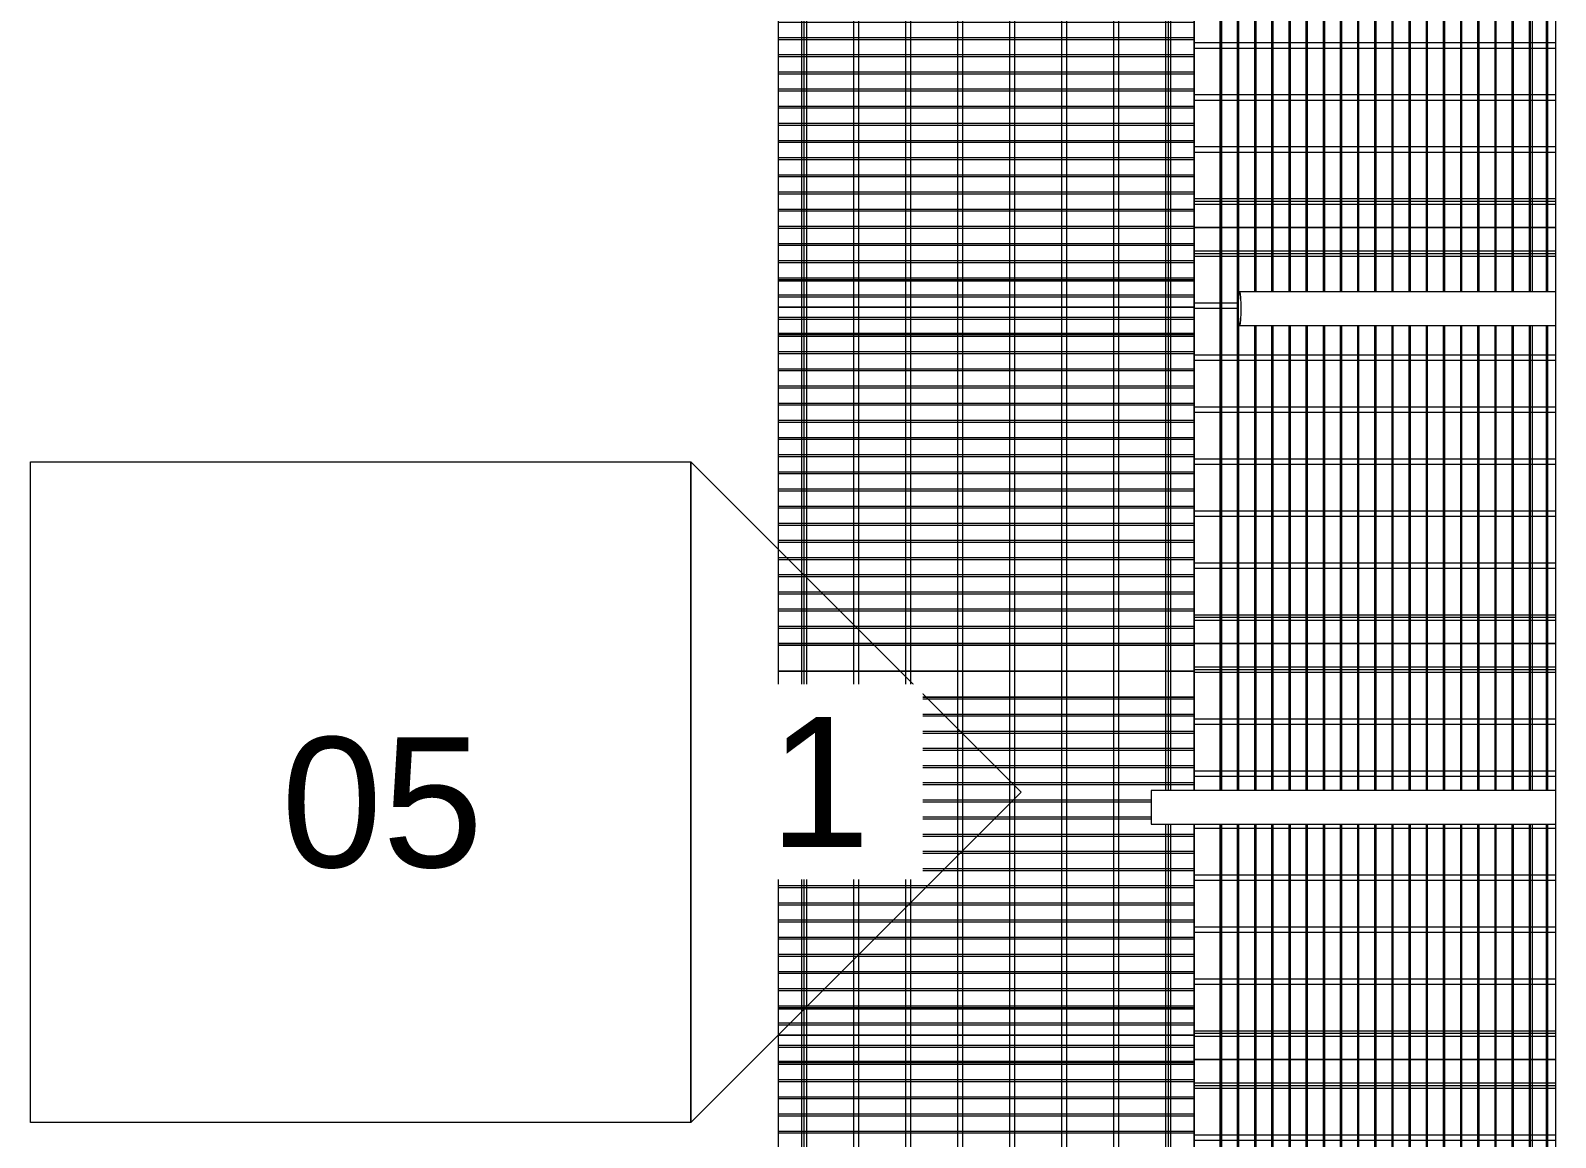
# Model space of a CAD drawing. Header units: metres. Extents: x -3 to 175, y -5 to 18.
# Drawn here: x 61.369 to 64.302, y 7.813 to 9.942 of the extents above; entities that cross this region are included whole.
import ezdxf

# ---------------------------------------------------------------- set-up
doc = ezdxf.new("R2010")
doc.units = ezdxf.units.M
for name, color, linetype, lineweight in [('A-GENM', 7, 'Continuous', 9), ('A-WALL', 7, 'Continuous', 9), ('G-ANNO-SYMB', 7, 'Continuous', 9), ('P-PIPE', 7, 'Continuous', 9)]:
    doc.layers.add(name, color=color, linetype=linetype, lineweight=lineweight)
doc.styles.add('Arial', font='arial.ttf', dxfattribs={"height": 0.25})

# ---------------------------------------------------------------- blocks, each defined once
blk = doc.blocks.new('M_RVR_Grating - 0_80 x 0_70-V159-N-Cubierta 01')
at = {"layer": 'A-GENM'}
for p, q in [((-0.3, 0.4), (-0.35, 0.4)), ((-0.35, 0.4), (-0.35, -0.4)), ((0.3449, 0.4), (-0.35, 0.4)), ((-0.35, 0.4), (-0.35, 0.35)), ((-0.297, 0.4), (-0.3, 0.4)), ((-0.3, 0.4), (-0.3, -0.4)), ((-0.3, -0.4), (-0.3, 0.4)), ((-0.297, -0.4), (-0.297, 0.4)), ((-0.264, 0.4), (-0.267, 0.4)), ((-0.267, 0.4), (-0.267, -0.4)), ((-0.264, -0.4), (-0.264, 0.4)), ((-0.231, 0.4), (-0.234, 0.4)), ((-0.234, 0.4), (-0.234, -0.4)), ((-0.231, -0.4), (-0.231, 0.4)), ((-0.198, 0.4), (-0.201, 0.4)), ((-0.201, 0.4), (-0.201, -0.4)), ((-0.198, -0.4), (-0.198, 0.4)), ((-0.165, 0.4), (-0.168, 0.4)), ((-0.168, 0.4), (-0.168, -0.4)), ((-0.165, -0.4), (-0.165, 0.4)), ((-0.132, 0.4), (-0.135, 0.4)), ((-0.135, 0.4), (-0.135, -0.4)), ((-0.132, -0.4), (-0.132, 0.4)), ((-0.099, 0.4), (-0.102, 0.4)), ((-0.102, 0.4), (-0.102, -0.4)), ((-0.099, -0.4), (-0.099, 0.4)), ((-0.066, 0.4), (-0.069, 0.4)), ((-0.069, 0.4), (-0.069, -0.4)), ((-0.066, -0.4), (-0.066, 0.4)), ((-0.033, 0.4), (-0.036, 0.4)), ((-0.036, 0.4), (-0.036, -0.4)), ((-0.033, -0.4), (-0.033, 0.4)), ((0, 0.4), (-0.003, 0.4)), ((-0.003, 0.4), (-0.003, -0.4)), ((0, -0.4), (0, 0.4)), ((0.033, 0.4), (0.03, 0.4)), ((0.03, 0.4), (0.03, -0.4)), ((0.033, -0.4), (0.033, 0.4)), ((0.066, 0.4), (0.063, 0.4)), ((0.063, 0.4), (0.063, -0.4)), ((0.066, -0.4), (0.066, 0.4)), ((0.099, 0.4), (0.096, 0.4)), ((0.096, 0.4), (0.096, -0.4)), ((0.099, -0.4), (0.099, 0.4)), ((0.132, 0.4), (0.129, 0.4)), ((0.129, 0.4), (0.129, -0.4)), ((0.132, -0.4), (0.132, 0.4)), ((0.165, 0.4), (0.162, 0.4)), ((0.162, 0.4), (0.162, -0.4)), ((0.165, -0.4), (0.165, 0.4)), ((0.198, 0.4), (0.195, 0.4)), ((0.195, 0.4), (0.195, -0.4)), ((0.198, -0.4), (0.198, 0.4)), ((0.231, 0.4), (0.228, 0.4)), ((0.228, 0.4), (0.228, -0.4)), ((0.231, -0.4), (0.231, 0.4)), ((0.264, 0.4), (0.261, 0.4)), ((0.261, 0.4), (0.261, -0.4)), ((0.264, -0.4), (0.264, 0.4)), ((0.297, 0.4), (0.294, 0.4)), ((0.294, 0.4), (0.294, -0.4)), ((0.297, -0.4), (0.297, 0.4)), ((0.3449, 0.4), (0.3, 0.4)), ((0.3, 0.4), (0.3, -0.4)), ((0.33, 0.4), (0.327, 0.4)), ((0.327, 0.4), (0.327, -0.4)), ((0.33, -0.4), (0.33, 0.4)), ((0.3449, 0.355), (-0.35, 0.355)), ((-0.35, 0.35), (0.3449, 0.35)), ((-0.35, 0.345), (0.3449, 0.345)), ((0.3449, 0.255), (-0.35, 0.255)), ((-0.35, 0.245), (0.3449, 0.245)), ((0.3449, 0.155), (-0.35, 0.155)), ((-0.35, 0.145), (0.3449, 0.145)), ((0.3449, 0.055), (-0.35, 0.055)), ((-0.35, 0.045), (0.3449, 0.045)), ((0.3449, -0.045), (-0.35, -0.045)), ((-0.35, -0.055), (0.3449, -0.055)), ((0.3449, -0.145), (-0.35, -0.145)), ((-0.35, -0.155), (0.3449, -0.155)), ((0.3449, -0.245), (-0.35, -0.245)), ((-0.35, -0.255), (0.3449, -0.255)), ((0.3449, -0.345), (-0.35, -0.345)), ((0.3449, -0.35), (-0.35, -0.35)), ((-0.35, -0.35), (-0.35, -0.4)), ((-0.35, -0.355), (0.3449, -0.355)), ((-0.35, -0.4), (-0.3, -0.4)), ((-0.35, -0.4), (0.3449, -0.4)), ((-0.3, -0.4), (-0.297, -0.4)), ((-0.267, -0.4), (-0.264, -0.4)), ((-0.234, -0.4), (-0.231, -0.4)), ((-0.201, -0.4), (-0.198, -0.4)), ((-0.168, -0.4), (-0.165, -0.4)), ((-0.135, -0.4), (-0.132, -0.4)), ((-0.102, -0.4), (-0.099, -0.4)), ((-0.069, -0.4), (-0.066, -0.4)), ((-0.036, -0.4), (-0.033, -0.4)), ((-0.003, -0.4), (0, -0.4)), ((0.03, -0.4), (0.033, -0.4)), ((0.063, -0.4), (0.066, -0.4)), ((0.096, -0.4), (0.099, -0.4)), ((0.129, -0.4), (0.132, -0.4)), ((0.162, -0.4), (0.165, -0.4)), ((0.195, -0.4), (0.198, -0.4)), ((0.228, -0.4), (0.231, -0.4)), ((0.261, -0.4), (0.264, -0.4)), ((0.294, -0.4), (0.297, -0.4)), ((0.3, -0.4), (0.3449, -0.4)), ((0.327, -0.4), (0.33, -0.4))]:
    blk.add_line(p, q, dxfattribs=at)
blk = doc.blocks.new('M_RVR_Grating - 0_80 x 0_70-V162-N-Cubierta 01')
at = {"layer": 'A-GENM'}
for p, q in [((-0.3, 0.4), (-0.35, 0.4)), ((-0.35, 0.4), (-0.35, -0.4)), ((0.3449, 0.4), (-0.35, 0.4)), ((-0.35, 0.4), (-0.35, 0.35)), ((-0.297, 0.4), (-0.3, 0.4)), ((-0.3, 0.4), (-0.3, -0.4)), ((-0.3, -0.4), (-0.3, 0.4)), ((-0.297, -0.4), (-0.297, 0.4)), ((-0.264, 0.4), (-0.267, 0.4)), ((-0.267, 0.4), (-0.267, -0.4)), ((-0.264, 0.2704), (-0.264, 0.4)), ((-0.231, 0.4), (-0.234, 0.4)), ((-0.234, 0.4), (-0.234, 0.2765)), ((-0.231, 0.2765), (-0.231, 0.4)), ((-0.198, 0.4), (-0.201, 0.4)), ((-0.201, 0.4), (-0.201, 0.2764)), ((-0.198, 0.2764), (-0.198, 0.4)), ((-0.165, 0.4), (-0.168, 0.4)), ((-0.168, 0.4), (-0.168, 0.2763)), ((-0.165, 0.2761), (-0.165, 0.4)), ((-0.132, 0.4), (-0.135, 0.4)), ((-0.135, 0.4), (-0.135, 0.2762)), ((-0.132, 0.2762), (-0.132, 0.4)), ((-0.099, 0.4), (-0.102, 0.4)), ((-0.102, 0.4), (-0.102, 0.2764)), ((-0.099, 0.2764), (-0.099, 0.4)), ((-0.066, 0.4), (-0.069, 0.4)), ((-0.069, 0.4), (-0.069, 0.2765)), ((-0.066, 0.2765), (-0.066, 0.4)), ((-0.033, 0.4), (-0.036, 0.4)), ((-0.036, 0.4), (-0.036, 0.2765)), ((-0.033, 0.2765), (-0.033, 0.4)), ((0, 0.4), (-0.003, 0.4)), ((-0.003, 0.4), (-0.003, 0.2763)), ((0, 0.2763), (0, 0.4)), ((0.033, 0.4), (0.03, 0.4)), ((0.03, 0.4), (0.03, 0.2761)), ((0.033, 0.2761), (0.033, 0.4)), ((0.066, 0.4), (0.063, 0.4)), ((0.063, 0.4), (0.063, 0.2762)), ((0.066, 0.2762), (0.066, 0.4)), ((0.099, 0.4), (0.096, 0.4)), ((0.096, 0.4), (0.096, 0.2763)), ((0.099, 0.2763), (0.099, 0.4)), ((0.132, 0.4), (0.129, 0.4)), ((0.129, 0.4), (0.129, 0.2764)), ((0.132, 0.2764), (0.132, 0.4)), ((0.165, 0.4), (0.162, 0.4)), ((0.162, 0.4), (0.162, 0.2765)), ((0.165, 0.2765), (0.165, 0.4)), ((0.198, 0.4), (0.195, 0.4)), ((0.195, 0.4), (0.195, 0.2764)), ((0.198, 0.2763), (0.198, 0.4)), ((0.231, 0.4), (0.228, 0.4)), ((0.228, 0.4), (0.228, 0.2765)), ((0.231, 0.2765), (0.231, 0.4)), ((0.264, 0.4), (0.261, 0.4)), ((0.261, 0.4), (0.261, 0.2763)), ((0.264, 0.2765), (0.264, 0.4)), ((0.297, 0.4), (0.294, 0.4)), ((0.294, 0.4), (0.294, 0.2765)), ((0.297, 0.2764), (0.297, 0.4)), ((0.3449, 0.4), (0.3, 0.4)), ((0.3, 0.4), (0.3, 0.2764)), ((0.33, 0.4), (0.327, 0.4)), ((0.327, 0.4), (0.327, 0.2762)), ((0.33, 0.2763), (0.33, 0.4)), ((0.3449, 0.355), (-0.35, 0.355)), ((-0.35, 0.35), (0.3449, 0.35)), ((-0.35, 0.345), (0.3449, 0.345)), ((-0.2651, 0.255), (-0.35, 0.255)), ((-0.35, 0.245), (-0.2653, 0.245)), ((-0.264, -0.4), (-0.264, 0.2178)), ((-0.234, 0.2116), (-0.234, -0.4)), ((-0.231, -0.4), (-0.231, 0.2116)), ((-0.201, 0.2117), (-0.201, -0.4)), ((-0.198, -0.4), (-0.198, 0.2117)), ((-0.168, 0.2118), (-0.168, -0.4)), ((-0.165, -0.4), (-0.165, 0.2118)), ((-0.135, 0.212), (-0.135, -0.4)), ((-0.132, -0.4), (-0.132, 0.212)), ((-0.102, 0.2119), (-0.102, -0.4)), ((-0.099, -0.4), (-0.099, 0.212)), ((-0.069, 0.2119), (-0.069, -0.4)), ((-0.066, -0.4), (-0.066, 0.2119)), ((-0.036, 0.2116), (-0.036, -0.4)), ((-0.033, -0.4), (-0.033, 0.2116)), ((-0.003, 0.2119), (-0.003, -0.4)), ((0, -0.4), (0, 0.212)), ((0.03, 0.212), (0.03, -0.4)), ((0.033, -0.4), (0.033, 0.212)), ((0.063, 0.2122), (0.063, -0.4)), ((0.066, -0.4), (0.066, 0.2122)), ((0.096, 0.2119), (0.096, -0.4)), ((0.099, -0.4), (0.099, 0.2119)), ((0.129, 0.2119), (0.129, -0.4)), ((0.132, -0.4), (0.132, 0.2118)), ((0.162, 0.2118), (0.162, -0.4)), ((0.165, -0.4), (0.165, 0.2118)), ((0.195, 0.2118), (0.195, -0.4)), ((0.198, -0.4), (0.198, 0.2118)), ((0.228, 0.2118), (0.228, -0.4)), ((0.231, -0.4), (0.231, 0.2118)), ((0.261, 0.2118), (0.261, -0.4)), ((0.264, -0.4), (0.264, 0.2118)), ((0.294, 0.2118), (0.294, -0.4)), ((0.297, -0.4), (0.297, 0.2118)), ((0.3, 0.2118), (0.3, -0.4)), ((0.327, 0.212), (0.327, -0.4)), ((0.33, -0.4), (0.33, 0.212)), ((0.3449, 0.155), (-0.35, 0.155)), ((-0.35, 0.145), (0.3449, 0.145)), ((0.3449, 0.055), (-0.35, 0.055)), ((-0.35, 0.045), (0.3449, 0.045)), ((0.3449, -0.045), (-0.35, -0.045)), ((-0.35, -0.055), (0.3449, -0.055)), ((0.3449, -0.145), (-0.35, -0.145)), ((-0.35, -0.155), (0.3449, -0.155)), ((0.3449, -0.245), (-0.35, -0.245)), ((-0.35, -0.255), (0.3449, -0.255)), ((0.3449, -0.345), (-0.35, -0.345)), ((0.3449, -0.35), (-0.35, -0.35)), ((-0.35, -0.35), (-0.35, -0.4)), ((-0.35, -0.355), (0.3449, -0.355)), ((-0.35, -0.4), (-0.3, -0.4)), ((-0.35, -0.4), (0.3449, -0.4)), ((-0.3, -0.4), (-0.297, -0.4)), ((-0.267, -0.4), (-0.264, -0.4)), ((-0.234, -0.4), (-0.231, -0.4)), ((-0.201, -0.4), (-0.198, -0.4)), ((-0.168, -0.4), (-0.165, -0.4)), ((-0.135, -0.4), (-0.132, -0.4)), ((-0.102, -0.4), (-0.099, -0.4)), ((-0.069, -0.4), (-0.066, -0.4)), ((-0.036, -0.4), (-0.033, -0.4)), ((-0.003, -0.4), (0, -0.4)), ((0.03, -0.4), (0.033, -0.4)), ((0.063, -0.4), (0.066, -0.4)), ((0.096, -0.4), (0.099, -0.4)), ((0.129, -0.4), (0.132, -0.4)), ((0.162, -0.4), (0.165, -0.4)), ((0.195, -0.4), (0.198, -0.4)), ((0.228, -0.4), (0.231, -0.4)), ((0.261, -0.4), (0.264, -0.4)), ((0.294, -0.4), (0.297, -0.4)), ((0.3, -0.4), (0.3449, -0.4)), ((0.327, -0.4), (0.33, -0.4))]:
    blk.add_line(p, q, dxfattribs=at)
blk = doc.blocks.new('M_RVR_Grating - 0_80 x 0_70-V163-N-Cubierta 01')
at = {"layer": 'A-GENM'}
for p, q in [((-0.35, 0.4), (-0.35, 0.1176)), ((-0.3, 0.4), (-0.35, 0.4)), ((0.3449, 0.4), (-0.35, 0.4)), ((-0.35, 0.4), (-0.35, 0.35)), ((-0.3, 0.4), (-0.3, 0.1176)), ((-0.297, 0.4), (-0.3, 0.4)), ((-0.3, 0.1176), (-0.3, 0.4)), ((-0.297, 0.1176), (-0.297, 0.4)), ((-0.267, 0.4), (-0.267, 0.1174)), ((-0.264, 0.4), (-0.267, 0.4)), ((-0.264, 0.1174), (-0.264, 0.4)), ((-0.234, 0.4), (-0.234, 0.1176)), ((-0.231, 0.4), (-0.234, 0.4)), ((-0.231, 0.1176), (-0.231, 0.4)), ((-0.201, 0.4), (-0.201, 0.1175)), ((-0.198, 0.4), (-0.201, 0.4)), ((-0.198, 0.1175), (-0.198, 0.4)), ((-0.168, 0.4), (-0.168, 0.1174)), ((-0.165, 0.4), (-0.168, 0.4)), ((-0.165, 0.1174), (-0.165, 0.4)), ((-0.135, 0.4), (-0.135, 0.1173)), ((-0.132, 0.4), (-0.135, 0.4)), ((-0.132, 0.1172), (-0.132, 0.4)), ((-0.102, 0.4), (-0.102, 0.1173)), ((-0.099, 0.4), (-0.102, 0.4)), ((-0.099, 0.1173), (-0.099, 0.4)), ((-0.069, 0.4), (-0.069, 0.1174)), ((-0.066, 0.4), (-0.069, 0.4)), ((-0.066, 0.1174), (-0.066, 0.4)), ((-0.036, 0.4), (-0.036, 0.1174)), ((-0.033, 0.4), (-0.036, 0.4)), ((-0.033, 0.1174), (-0.033, 0.4)), ((-0.003, 0.4), (-0.003, 0.1174)), ((0, 0.4), (-0.003, 0.4)), ((0, 0.1174), (0, 0.4)), ((0.03, 0.4), (0.03, 0.1174)), ((0.033, 0.4), (0.03, 0.4)), ((0.033, 0.1173), (0.033, 0.4)), ((0.063, 0.4), (0.063, 0.1173)), ((0.066, 0.4), (0.063, 0.4)), ((0.066, 0.1173), (0.066, 0.4)), ((0.096, 0.4), (0.096, 0.1171)), ((0.099, 0.4), (0.096, 0.4)), ((0.099, 0.1171), (0.099, 0.4)), ((0.129, 0.4), (0.129, 0.1172)), ((0.132, 0.4), (0.129, 0.4)), ((0.132, 0.1172), (0.132, 0.4)), ((0.162, 0.4), (0.162, 0.1172)), ((0.165, 0.4), (0.162, 0.4)), ((0.165, 0.1172), (0.165, 0.4)), ((0.195, 0.4), (0.195, 0.1173)), ((0.198, 0.4), (0.195, 0.4)), ((0.198, 0.1173), (0.198, 0.4)), ((0.228, 0.4), (0.228, 0.1172)), ((0.231, 0.4), (0.228, 0.4)), ((0.231, 0.1172), (0.231, 0.4)), ((0.261, 0.4), (0.261, 0.1174)), ((0.264, 0.4), (0.261, 0.4)), ((0.264, 0.1175), (0.264, 0.4)), ((0.294, 0.4), (0.294, 0.1176)), ((0.297, 0.4), (0.294, 0.4)), ((0.297, 0.1176), (0.297, 0.4)), ((0.3, 0.4), (0.3, 0.1176)), ((0.3449, 0.4), (0.3, 0.4)), ((0.327, 0.4), (0.327, 0.1176)), ((0.33, 0.4), (0.327, 0.4)), ((0.33, 0.1176), (0.33, 0.4)), ((0.3449, 0.355), (-0.35, 0.355)), ((-0.35, 0.35), (0.3449, 0.35)), ((-0.35, 0.345), (0.3449, 0.345)), ((0.3449, 0.255), (-0.35, 0.255)), ((-0.35, 0.245), (0.3449, 0.245)), ((0.3449, 0.155), (-0.35, 0.155)), ((-0.35, 0.145), (0.3449, 0.145)), ((-0.35, 0.0526), (-0.35, -0.4)), ((-0.35, 0.045), (0.3449, 0.045)), ((-0.3, 0.0526), (-0.3, -0.4)), ((-0.3, -0.4), (-0.3, 0.0526)), ((-0.297, -0.4), (-0.297, 0.0526)), ((-0.267, 0.0526), (-0.267, -0.4)), ((-0.264, -0.4), (-0.264, 0.0526)), ((-0.234, 0.0526), (-0.234, -0.4)), ((-0.231, -0.4), (-0.231, 0.0526)), ((-0.201, 0.0527), (-0.201, -0.4)), ((-0.198, -0.4), (-0.198, 0.0527)), ((-0.168, 0.0528), (-0.168, -0.4)), ((-0.165, -0.4), (-0.165, 0.0528)), ((-0.135, 0.0529), (-0.135, -0.4)), ((-0.132, -0.4), (-0.132, 0.0529)), ((-0.102, 0.0529), (-0.102, -0.4)), ((-0.099, -0.4), (-0.099, 0.0529)), ((-0.069, 0.0529), (-0.069, -0.4)), ((-0.066, -0.4), (-0.066, 0.0529)), ((-0.036, 0.0529), (-0.036, -0.4)), ((-0.033, -0.4), (-0.033, 0.0529)), ((-0.003, 0.0529), (-0.003, -0.4)), ((0, -0.4), (0, 0.0529)), ((0.03, 0.0528), (0.03, -0.4)), ((0.033, -0.4), (0.033, 0.0528)), ((0.063, 0.0528), (0.063, -0.4)), ((0.066, -0.4), (0.066, 0.0528)), ((0.096, 0.0528), (0.096, -0.4)), ((0.099, -0.4), (0.099, 0.0528)), ((0.129, 0.0529), (0.129, -0.4)), ((0.132, -0.4), (0.132, 0.0529)), ((0.162, 0.0531), (0.162, -0.4)), ((0.165, -0.4), (0.165, 0.0529)), ((0.195, 0.0529), (0.195, -0.4)), ((0.198, -0.4), (0.198, 0.0529)), ((0.228, 0.0529), (0.228, -0.4)), ((0.231, -0.4), (0.231, 0.0529)), ((0.261, 0.0528), (0.261, -0.4)), ((0.264, -0.4), (0.264, 0.0528)), ((0.294, 0.0526), (0.294, -0.4)), ((0.297, -0.4), (0.297, 0.0526)), ((0.3, 0.0526), (0.3, -0.4)), ((0.327, 0.0526), (0.327, -0.4)), ((0.33, -0.4), (0.33, 0.0526)), ((0.3449, -0.045), (-0.35, -0.045)), ((-0.35, -0.055), (0.3449, -0.055)), ((0.3449, -0.145), (-0.35, -0.145)), ((-0.35, -0.155), (0.3449, -0.155)), ((0.3449, -0.245), (-0.35, -0.245)), ((-0.35, -0.255), (0.3449, -0.255)), ((0.3449, -0.345), (-0.35, -0.345)), ((0.3449, -0.35), (-0.35, -0.35)), ((-0.35, -0.35), (-0.35, -0.4)), ((-0.35, -0.355), (0.3449, -0.355)), ((-0.35, -0.4), (-0.3, -0.4)), ((-0.35, -0.4), (0.3449, -0.4)), ((-0.3, -0.4), (-0.297, -0.4)), ((-0.267, -0.4), (-0.264, -0.4)), ((-0.234, -0.4), (-0.231, -0.4)), ((-0.201, -0.4), (-0.198, -0.4)), ((-0.168, -0.4), (-0.165, -0.4)), ((-0.135, -0.4), (-0.132, -0.4)), ((-0.102, -0.4), (-0.099, -0.4)), ((-0.069, -0.4), (-0.066, -0.4)), ((-0.036, -0.4), (-0.033, -0.4)), ((-0.003, -0.4), (0, -0.4)), ((0.03, -0.4), (0.033, -0.4)), ((0.063, -0.4), (0.066, -0.4)), ((0.096, -0.4), (0.099, -0.4)), ((0.129, -0.4), (0.132, -0.4)), ((0.162, -0.4), (0.165, -0.4)), ((0.195, -0.4), (0.198, -0.4)), ((0.228, -0.4), (0.231, -0.4)), ((0.261, -0.4), (0.264, -0.4)), ((0.294, -0.4), (0.297, -0.4)), ((0.3, -0.4), (0.3449, -0.4)), ((0.327, -0.4), (0.33, -0.4))]:
    blk.add_line(p, q, dxfattribs=at)
blk = doc.blocks.new('M_RVR_Grating - 0_80 x 0_70-V166-N-Cubierta 01')
at = {"layer": 'A-GENM'}
for p, q in [((-0.3, 0.4), (-0.33, 0.4)), ((0.3449, 0.4), (-0.33, 0.4)), ((-0.3, 0.4), (-0.3, -0.4)), ((-0.297, 0.4), (-0.3, 0.4)), ((-0.3, -0.4), (-0.3, 0.4)), ((-0.297, -0.4), (-0.297, 0.4)), ((-0.267, 0.4), (-0.267, -0.4)), ((-0.264, 0.4), (-0.267, 0.4)), ((-0.264, -0.4), (-0.264, 0.4)), ((-0.234, 0.4), (-0.234, -0.4)), ((-0.231, 0.4), (-0.234, 0.4)), ((-0.231, -0.4), (-0.231, 0.4)), ((-0.201, 0.4), (-0.201, -0.4)), ((-0.198, 0.4), (-0.201, 0.4)), ((-0.198, 0.2775), (-0.198, 0.4)), ((-0.168, 0.4), (-0.168, 0.2823)), ((-0.165, 0.4), (-0.168, 0.4)), ((-0.165, 0.2822), (-0.165, 0.4)), ((-0.135, 0.4), (-0.135, 0.2822)), ((-0.132, 0.4), (-0.135, 0.4)), ((-0.132, 0.2822), (-0.132, 0.4)), ((-0.102, 0.4), (-0.102, 0.2821)), ((-0.099, 0.4), (-0.102, 0.4)), ((-0.099, 0.2819), (-0.099, 0.4)), ((-0.069, 0.4), (-0.069, 0.282)), ((-0.066, 0.4), (-0.069, 0.4)), ((-0.066, 0.282), (-0.066, 0.4)), ((-0.036, 0.4), (-0.036, 0.2821)), ((-0.033, 0.4), (-0.036, 0.4)), ((-0.033, 0.2821), (-0.033, 0.4)), ((-0.003, 0.4), (-0.003, 0.2822)), ((0, 0.4), (-0.003, 0.4)), ((0, 0.2822), (0, 0.4)), ((0.03, 0.4), (0.03, 0.2822)), ((0.033, 0.4), (0.03, 0.4)), ((0.033, 0.2822), (0.033, 0.4)), ((0.063, 0.4), (0.063, 0.2821)), ((0.066, 0.4), (0.063, 0.4)), ((0.066, 0.2821), (0.066, 0.4)), ((0.096, 0.4), (0.096, 0.2818)), ((0.099, 0.4), (0.096, 0.4)), ((0.099, 0.2818), (0.099, 0.4)), ((0.129, 0.4), (0.129, 0.2819)), ((0.132, 0.4), (0.129, 0.4)), ((0.132, 0.282), (0.132, 0.4)), ((0.162, 0.4), (0.162, 0.2821)), ((0.165, 0.4), (0.162, 0.4)), ((0.165, 0.2821), (0.165, 0.4)), ((0.195, 0.4), (0.195, 0.2822)), ((0.198, 0.4), (0.195, 0.4)), ((0.198, 0.2822), (0.198, 0.4)), ((0.228, 0.4), (0.228, 0.2823)), ((0.231, 0.4), (0.228, 0.4)), ((0.231, 0.2823), (0.231, 0.4)), ((0.261, 0.4), (0.261, 0.2821)), ((0.264, 0.4), (0.261, 0.4)), ((0.264, 0.2821), (0.264, 0.4)), ((0.294, 0.4), (0.294, 0.2823)), ((0.297, 0.4), (0.294, 0.4)), ((0.297, 0.2823), (0.297, 0.4)), ((0.3, 0.4), (0.3, 0.2823)), ((0.3449, 0.4), (0.3, 0.4)), ((0.327, 0.4), (0.327, 0.2823)), ((0.33, 0.4), (0.327, 0.4)), ((0.33, 0.2823), (0.33, 0.4)), ((0.3449, 0.355), (-0.33, 0.355)), ((-0.33, 0.35), (0.3449, 0.35)), ((-0.33, 0.345), (0.3449, 0.345)), ((-0.1996, 0.255), (-0.33, 0.255)), ((-0.33, 0.245), (-0.1997, 0.245)), ((-0.198, -0.4), (-0.198, 0.2228)), ((-0.168, 0.2174), (-0.168, -0.4)), ((-0.165, -0.4), (-0.165, 0.2174)), ((-0.135, 0.2174), (-0.135, -0.4)), ((-0.132, -0.4), (-0.132, 0.2175)), ((-0.102, 0.2175), (-0.102, -0.4)), ((-0.099, -0.4), (-0.099, 0.2175)), ((-0.069, 0.2178), (-0.069, -0.4)), ((-0.066, -0.4), (-0.066, 0.2178)), ((-0.036, 0.2177), (-0.036, -0.4)), ((-0.033, -0.4), (-0.033, 0.2177)), ((-0.003, 0.2177), (-0.003, -0.4)), ((0, -0.4), (0, 0.2177)), ((0.03, 0.2174), (0.03, -0.4)), ((0.033, -0.4), (0.033, 0.2174)), ((0.063, 0.2177), (0.063, -0.4)), ((0.066, -0.4), (0.066, 0.2177)), ((0.096, 0.2177), (0.096, -0.4)), ((0.099, -0.4), (0.099, 0.2177)), ((0.129, 0.2179), (0.129, -0.4)), ((0.132, -0.4), (0.132, 0.218)), ((0.162, 0.2177), (0.162, -0.4)), ((0.165, -0.4), (0.165, 0.2177)), ((0.195, 0.2176), (0.195, -0.4)), ((0.198, -0.4), (0.198, 0.2176)), ((0.228, 0.2175), (0.228, -0.4)), ((0.231, -0.4), (0.231, 0.2175)), ((0.261, 0.2175), (0.261, -0.4)), ((0.264, -0.4), (0.264, 0.2175)), ((0.294, 0.2175), (0.294, -0.4)), ((0.297, -0.4), (0.297, 0.2175)), ((0.3, 0.2175), (0.3, -0.4)), ((0.327, 0.2176), (0.327, -0.4)), ((0.33, -0.4), (0.33, 0.2176)), ((0.3449, 0.155), (-0.33, 0.155)), ((-0.35, 0.127), (-0.35, -0.4)), ((-0.33, 0.145), (0.3449, 0.145)), ((0.3449, 0.055), (-0.35, 0.055)), ((-0.35, 0.045), (0.3449, 0.045)), ((0.3449, -0.045), (-0.35, -0.045)), ((-0.35, -0.055), (0.3449, -0.055)), ((0.3449, -0.145), (-0.35, -0.145)), ((-0.35, -0.155), (0.3449, -0.155)), ((0.3449, -0.245), (-0.35, -0.245)), ((-0.35, -0.255), (0.3449, -0.255)), ((0.3449, -0.345), (-0.35, -0.345)), ((0.3449, -0.35), (-0.35, -0.35)), ((-0.35, -0.35), (-0.35, -0.4)), ((-0.35, -0.355), (0.3449, -0.355)), ((-0.35, -0.4), (-0.3, -0.4)), ((-0.35, -0.4), (0.3449, -0.4)), ((-0.3, -0.4), (-0.297, -0.4)), ((-0.267, -0.4), (-0.264, -0.4)), ((-0.234, -0.4), (-0.231, -0.4)), ((-0.201, -0.4), (-0.198, -0.4)), ((-0.168, -0.4), (-0.165, -0.4)), ((-0.135, -0.4), (-0.132, -0.4)), ((-0.102, -0.4), (-0.099, -0.4)), ((-0.069, -0.4), (-0.066, -0.4)), ((-0.036, -0.4), (-0.033, -0.4)), ((-0.003, -0.4), (0, -0.4)), ((0.03, -0.4), (0.033, -0.4)), ((0.063, -0.4), (0.066, -0.4)), ((0.096, -0.4), (0.099, -0.4)), ((0.129, -0.4), (0.132, -0.4)), ((0.162, -0.4), (0.165, -0.4)), ((0.195, -0.4), (0.198, -0.4)), ((0.228, -0.4), (0.231, -0.4)), ((0.261, -0.4), (0.264, -0.4)), ((0.294, -0.4), (0.297, -0.4)), ((0.3, -0.4), (0.3449, -0.4)), ((0.327, -0.4), (0.33, -0.4))]:
    blk.add_line(p, q, dxfattribs=at)
blk = doc.blocks.new('M_RVR_Grating - 0_80 x 0_70-V171-N-Cubierta 01')
at = {"layer": 'A-GENM'}
for p, q in [((-0.35, 0.4), (-0.35, -0.4)), ((-0.3, 0.4), (-0.35, 0.4)), ((0.35, 0.4), (-0.35, 0.4)), ((-0.35, 0.4), (-0.35, 0.35)), ((-0.3, 0.4), (-0.3, -0.4)), ((-0.297, 0.4), (-0.3, 0.4)), ((-0.3, -0.4), (-0.3, 0.4)), ((-0.297, -0.4), (-0.297, 0.4)), ((-0.267, 0.4), (-0.267, -0.4)), ((-0.264, 0.4), (-0.267, 0.4)), ((-0.264, -0.4), (-0.264, 0.4)), ((-0.234, 0.4), (-0.234, -0.4)), ((-0.231, 0.4), (-0.234, 0.4)), ((-0.231, -0.4), (-0.231, 0.4)), ((-0.201, 0.4), (-0.201, -0.4)), ((-0.198, 0.4), (-0.201, 0.4)), ((-0.198, -0.4), (-0.198, 0.4)), ((-0.168, 0.4), (-0.168, -0.4)), ((-0.165, 0.4), (-0.168, 0.4)), ((-0.165, -0.4), (-0.165, 0.4)), ((-0.135, 0.4), (-0.135, -0.4)), ((-0.132, 0.4), (-0.135, 0.4)), ((-0.132, -0.4), (-0.132, 0.4)), ((-0.102, 0.4), (-0.102, -0.4)), ((-0.099, 0.4), (-0.102, 0.4)), ((-0.099, -0.4), (-0.099, 0.4)), ((-0.069, 0.4), (-0.069, -0.4)), ((-0.066, 0.4), (-0.069, 0.4)), ((-0.066, -0.4), (-0.066, 0.4)), ((-0.036, 0.4), (-0.036, -0.4)), ((-0.033, 0.4), (-0.036, 0.4)), ((-0.033, -0.4), (-0.033, 0.4)), ((-0.003, 0.4), (-0.003, -0.4)), ((0, 0.4), (-0.003, 0.4)), ((0, -0.4), (0, 0.4)), ((0.03, 0.4), (0.03, -0.4)), ((0.033, 0.4), (0.03, 0.4)), ((0.033, -0.4), (0.033, 0.4)), ((0.063, 0.4), (0.063, -0.4)), ((0.066, 0.4), (0.063, 0.4)), ((0.066, -0.4), (0.066, 0.4)), ((0.096, 0.4), (0.096, -0.4)), ((0.099, 0.4), (0.096, 0.4)), ((0.099, -0.4), (0.099, 0.4)), ((0.129, 0.4), (0.129, -0.4)), ((0.132, 0.4), (0.129, 0.4)), ((0.132, -0.4), (0.132, 0.4)), ((0.162, 0.4), (0.162, -0.4)), ((0.165, 0.4), (0.162, 0.4)), ((0.165, -0.4), (0.165, 0.4)), ((0.195, 0.4), (0.195, -0.4)), ((0.198, 0.4), (0.195, 0.4)), ((0.198, -0.4), (0.198, 0.4)), ((0.228, 0.4), (0.228, -0.4)), ((0.231, 0.4), (0.228, 0.4)), ((0.231, -0.4), (0.231, 0.4)), ((0.261, 0.4), (0.261, -0.4)), ((0.264, 0.4), (0.261, 0.4)), ((0.264, -0.4), (0.264, 0.4)), ((0.294, 0.4), (0.294, -0.4)), ((0.297, 0.4), (0.294, 0.4)), ((0.297, -0.4), (0.297, 0.4)), ((0.3, 0.4), (0.3, -0.4)), ((0.35, 0.4), (0.3, 0.4)), ((0.327, 0.4), (0.327, -0.4)), ((0.33, 0.4), (0.327, 0.4)), ((0.33, -0.4), (0.33, 0.4)), ((0.35, -0.4), (0.35, 0.4)), ((0.35, 0.35), (0.35, 0.4)), ((0.35, 0.355), (-0.35, 0.355)), ((-0.35, 0.35), (0.35, 0.35)), ((-0.35, 0.345), (0.35, 0.345)), ((0.35, 0.255), (-0.35, 0.255)), ((-0.35, 0.245), (0.35, 0.245)), ((0.35, 0.155), (-0.35, 0.155)), ((-0.35, 0.145), (0.35, 0.145)), ((0.35, 0.055), (-0.35, 0.055)), ((-0.35, 0.045), (0.35, 0.045)), ((0.35, -0.045), (-0.35, -0.045)), ((-0.35, -0.055), (0.35, -0.055)), ((0.35, -0.145), (-0.35, -0.145)), ((-0.35, -0.155), (0.35, -0.155)), ((0.35, -0.245), (-0.35, -0.245)), ((-0.35, -0.255), (0.35, -0.255)), ((0.35, -0.345), (-0.35, -0.345)), ((0.35, -0.35), (-0.35, -0.35)), ((-0.35, -0.35), (-0.35, -0.4)), ((0.35, -0.4), (0.35, -0.35)), ((-0.35, -0.355), (0.35, -0.355)), ((-0.35, -0.4), (-0.3, -0.4)), ((-0.35, -0.4), (0.35, -0.4)), ((-0.3, -0.4), (-0.297, -0.4)), ((-0.267, -0.4), (-0.264, -0.4)), ((-0.234, -0.4), (-0.231, -0.4)), ((-0.201, -0.4), (-0.198, -0.4)), ((-0.168, -0.4), (-0.165, -0.4)), ((-0.135, -0.4), (-0.132, -0.4)), ((-0.102, -0.4), (-0.099, -0.4)), ((-0.069, -0.4), (-0.066, -0.4)), ((-0.036, -0.4), (-0.033, -0.4)), ((-0.003, -0.4), (0, -0.4)), ((0.03, -0.4), (0.033, -0.4)), ((0.063, -0.4), (0.066, -0.4)), ((0.096, -0.4), (0.099, -0.4)), ((0.129, -0.4), (0.132, -0.4)), ((0.162, -0.4), (0.165, -0.4)), ((0.195, -0.4), (0.198, -0.4)), ((0.228, -0.4), (0.231, -0.4)), ((0.261, -0.4), (0.264, -0.4)), ((0.294, -0.4), (0.297, -0.4)), ((0.3, -0.4), (0.35, -0.4)), ((0.327, -0.4), (0.33, -0.4))]:
    blk.add_line(p, q, dxfattribs=at)
blk = doc.blocks.new('M_RVR_Grating - 0_80 x 0_70-V172-N-Cubierta 01')
at = {"layer": 'A-GENM'}
for p, q in [((-0.3, 0.4), (-0.35, 0.4)), ((-0.35, 0.4), (-0.35, -0.4)), ((-0.1205, 0.4), (-0.35, 0.4)), ((-0.35, 0.4), (-0.35, 0.35)), ((-0.297, 0.4), (-0.3, 0.4)), ((-0.3, 0.4), (-0.3, -0.4)), ((-0.3, -0.4), (-0.3, 0.4)), ((-0.297, -0.4), (-0.297, 0.4)), ((-0.264, 0.4), (-0.267, 0.4)), ((-0.267, 0.4), (-0.267, -0.4)), ((-0.264, -0.4), (-0.264, 0.4)), ((-0.231, 0.4), (-0.234, 0.4)), ((-0.234, 0.4), (-0.234, -0.4)), ((-0.231, -0.4), (-0.231, 0.4)), ((-0.198, 0.4), (-0.201, 0.4)), ((-0.201, 0.4), (-0.201, -0.4)), ((-0.198, -0.4), (-0.198, 0.4)), ((-0.165, 0.4), (-0.168, 0.4)), ((-0.168, 0.4), (-0.168, -0.4)), ((-0.165, -0.4), (-0.165, 0.4)), ((-0.132, 0.4), (-0.135, 0.4)), ((-0.135, 0.4), (-0.135, -0.4)), ((-0.132, -0.4), (-0.132, 0.4)), ((0.35, 0.4), (-0.0555, 0.4)), ((-0.033, 0.4), (-0.036, 0.4)), ((-0.036, 0.4), (-0.036, -0.4)), ((-0.033, -0.4), (-0.033, 0.4)), ((0, 0.4), (-0.003, 0.4)), ((-0.003, 0.4), (-0.003, -0.4)), ((0, -0.4), (0, 0.4)), ((0.033, 0.4), (0.03, 0.4)), ((0.03, 0.4), (0.03, -0.4)), ((0.033, -0.4), (0.033, 0.4)), ((0.066, 0.4), (0.063, 0.4)), ((0.063, 0.4), (0.063, -0.4)), ((0.066, -0.4), (0.066, 0.4)), ((0.099, 0.4), (0.096, 0.4)), ((0.096, 0.4), (0.096, -0.4)), ((0.099, -0.4), (0.099, 0.4)), ((0.132, 0.4), (0.129, 0.4)), ((0.129, 0.4), (0.129, -0.4)), ((0.132, -0.4), (0.132, 0.4)), ((0.165, 0.4), (0.162, 0.4)), ((0.162, 0.4), (0.162, -0.4)), ((0.165, -0.4), (0.165, 0.4)), ((0.198, 0.4), (0.195, 0.4)), ((0.195, 0.4), (0.195, -0.4)), ((0.198, -0.4), (0.198, 0.4)), ((0.231, 0.4), (0.228, 0.4)), ((0.228, 0.4), (0.228, -0.4)), ((0.231, -0.4), (0.231, 0.4)), ((0.264, 0.4), (0.261, 0.4)), ((0.261, 0.4), (0.261, -0.4)), ((0.264, -0.4), (0.264, 0.4)), ((0.297, 0.4), (0.294, 0.4)), ((0.294, 0.4), (0.294, -0.4)), ((0.297, -0.4), (0.297, 0.4)), ((0.35, 0.4), (0.3, 0.4)), ((0.3, 0.4), (0.3, -0.4)), ((0.33, 0.4), (0.327, 0.4)), ((0.327, 0.4), (0.327, -0.4)), ((0.33, -0.4), (0.33, 0.4)), ((0.35, -0.4), (0.35, 0.4)), ((0.35, 0.35), (0.35, 0.4)), ((-0.1205, 0.355), (-0.35, 0.355)), ((0.35, 0.355), (-0.0557, 0.355)), ((-0.35, 0.35), (-0.1205, 0.35)), ((-0.35, 0.345), (-0.1205, 0.345)), ((-0.0557, 0.35), (0.35, 0.35)), ((-0.0557, 0.345), (0.35, 0.345)), ((-0.102, 0.3176), (-0.102, -0.4)), ((-0.099, -0.4), (-0.099, 0.3176)), ((-0.069, 0.3176), (-0.069, -0.4)), ((-0.066, -0.4), (-0.066, 0.3176)), ((0.35, 0.255), (-0.35, 0.255)), ((-0.35, 0.245), (0.35, 0.245)), ((0.35, 0.155), (-0.35, 0.155)), ((-0.35, 0.145), (0.35, 0.145)), ((0.35, 0.055), (-0.35, 0.055)), ((-0.35, 0.045), (0.35, 0.045)), ((0.35, -0.045), (-0.35, -0.045)), ((-0.35, -0.055), (0.35, -0.055)), ((0.35, -0.145), (-0.35, -0.145)), ((-0.35, -0.155), (0.35, -0.155)), ((0.35, -0.245), (-0.35, -0.245)), ((-0.35, -0.255), (0.35, -0.255)), ((0.35, -0.345), (-0.35, -0.345)), ((0.35, -0.35), (-0.35, -0.35)), ((-0.35, -0.35), (-0.35, -0.4)), ((0.35, -0.4), (0.35, -0.35)), ((-0.35, -0.355), (0.35, -0.355)), ((-0.35, -0.4), (-0.3, -0.4)), ((-0.35, -0.4), (0.35, -0.4)), ((-0.3, -0.4), (-0.297, -0.4)), ((-0.267, -0.4), (-0.264, -0.4)), ((-0.234, -0.4), (-0.231, -0.4)), ((-0.201, -0.4), (-0.198, -0.4)), ((-0.168, -0.4), (-0.165, -0.4)), ((-0.135, -0.4), (-0.132, -0.4)), ((-0.102, -0.4), (-0.099, -0.4)), ((-0.069, -0.4), (-0.066, -0.4)), ((-0.036, -0.4), (-0.033, -0.4)), ((-0.003, -0.4), (0, -0.4)), ((0.03, -0.4), (0.033, -0.4)), ((0.063, -0.4), (0.066, -0.4)), ((0.096, -0.4), (0.099, -0.4)), ((0.129, -0.4), (0.132, -0.4)), ((0.162, -0.4), (0.165, -0.4)), ((0.195, -0.4), (0.198, -0.4)), ((0.228, -0.4), (0.231, -0.4)), ((0.261, -0.4), (0.264, -0.4)), ((0.294, -0.4), (0.297, -0.4)), ((0.3, -0.4), (0.35, -0.4)), ((0.327, -0.4), (0.33, -0.4))]:
    blk.add_line(p, q, dxfattribs=at)
blk = doc.blocks.new('M_RVR_Grating - 0_80 x 0_70-V173-N-Cubierta 01')
at = {"layer": 'A-GENM'}
for p, q in [((-0.3, 0.4), (-0.33, 0.4)), ((0.35, 0.4), (-0.33, 0.4)), ((-0.297, 0.4), (-0.3, 0.4)), ((-0.3, 0.4), (-0.3, -0.4)), ((-0.3, -0.4), (-0.3, 0.4)), ((-0.297, -0.4), (-0.297, 0.4)), ((-0.264, 0.4), (-0.267, 0.4)), ((-0.267, 0.4), (-0.267, -0.4)), ((-0.264, -0.4), (-0.264, 0.4)), ((-0.231, 0.4), (-0.234, 0.4)), ((-0.234, 0.4), (-0.234, -0.4)), ((-0.231, -0.4), (-0.231, 0.4)), ((-0.198, 0.4), (-0.201, 0.4)), ((-0.201, 0.4), (-0.201, -0.4)), ((-0.198, -0.4), (-0.198, 0.4)), ((-0.165, 0.4), (-0.168, 0.4)), ((-0.168, 0.4), (-0.168, -0.4)), ((-0.165, -0.4), (-0.165, 0.4)), ((-0.132, 0.4), (-0.135, 0.4)), ((-0.135, 0.4), (-0.135, -0.4)), ((-0.132, -0.4), (-0.132, 0.4)), ((-0.099, 0.4), (-0.102, 0.4)), ((-0.102, 0.4), (-0.102, -0.4)), ((-0.099, -0.4), (-0.099, 0.4)), ((-0.066, 0.4), (-0.069, 0.4)), ((-0.069, 0.4), (-0.069, -0.4)), ((-0.066, -0.4), (-0.066, 0.4)), ((-0.033, 0.4), (-0.036, 0.4)), ((-0.036, 0.4), (-0.036, -0.4)), ((-0.033, -0.4), (-0.033, 0.4)), ((0, 0.4), (-0.003, 0.4)), ((-0.003, 0.4), (-0.003, -0.4)), ((0, -0.4), (0, 0.4)), ((0.033, 0.4), (0.03, 0.4)), ((0.03, 0.4), (0.03, -0.4)), ((0.033, -0.4), (0.033, 0.4)), ((0.066, 0.4), (0.063, 0.4)), ((0.063, 0.4), (0.063, -0.4)), ((0.066, -0.4), (0.066, 0.4)), ((0.099, 0.4), (0.096, 0.4)), ((0.096, 0.4), (0.096, -0.4)), ((0.099, -0.4), (0.099, 0.4)), ((0.132, 0.4), (0.129, 0.4)), ((0.129, 0.4), (0.129, -0.4)), ((0.132, -0.4), (0.132, 0.4)), ((0.165, 0.4), (0.162, 0.4)), ((0.162, 0.4), (0.162, -0.4)), ((0.165, -0.4), (0.165, 0.4)), ((0.198, 0.4), (0.195, 0.4)), ((0.195, 0.4), (0.195, -0.4)), ((0.198, -0.4), (0.198, 0.4)), ((0.231, 0.4), (0.228, 0.4)), ((0.228, 0.4), (0.228, -0.4)), ((0.231, -0.4), (0.231, 0.4)), ((0.264, 0.4), (0.261, 0.4)), ((0.261, 0.4), (0.261, -0.4)), ((0.264, -0.4), (0.264, 0.4)), ((0.297, 0.4), (0.294, 0.4)), ((0.294, 0.4), (0.294, -0.4)), ((0.297, -0.4), (0.297, 0.4)), ((0.35, 0.4), (0.3, 0.4)), ((0.3, 0.4), (0.3, -0.4)), ((0.33, 0.4), (0.327, 0.4)), ((0.327, 0.4), (0.327, -0.4)), ((0.33, -0.4), (0.33, 0.4)), ((0.35, -0.4), (0.35, 0.4)), ((0.35, 0.35), (0.35, 0.4)), ((0.35, 0.355), (-0.33, 0.355)), ((-0.33, 0.35), (0.35, 0.35)), ((-0.33, 0.345), (0.35, 0.345)), ((0.35, 0.255), (-0.33, 0.255)), ((-0.33, 0.245), (0.35, 0.245)), ((0.35, 0.155), (-0.33, 0.155)), ((-0.33, 0.145), (0.35, 0.145)), ((0.35, 0.055), (-0.33, 0.055)), ((-0.33, 0.045), (0.35, 0.045)), ((0.35, -0.045), (-0.33, -0.045)), ((-0.33, -0.055), (0.35, -0.055)), ((0.35, -0.145), (-0.33, -0.145)), ((-0.33, -0.155), (0.35, -0.155)), ((0.35, -0.245), (-0.33, -0.245)), ((-0.33, -0.255), (0.35, -0.255)), ((0.35, -0.345), (-0.33, -0.345)), ((0.35, -0.35), (-0.33, -0.35)), ((0.35, -0.4), (0.35, -0.35)), ((-0.33, -0.355), (0.35, -0.355)), ((-0.33, -0.4), (-0.3, -0.4)), ((-0.33, -0.4), (0.35, -0.4)), ((-0.3, -0.4), (-0.297, -0.4)), ((-0.267, -0.4), (-0.264, -0.4)), ((-0.234, -0.4), (-0.231, -0.4)), ((-0.201, -0.4), (-0.198, -0.4)), ((-0.168, -0.4), (-0.165, -0.4)), ((-0.135, -0.4), (-0.132, -0.4)), ((-0.102, -0.4), (-0.099, -0.4)), ((-0.069, -0.4), (-0.066, -0.4)), ((-0.036, -0.4), (-0.033, -0.4)), ((-0.003, -0.4), (0, -0.4)), ((0.03, -0.4), (0.033, -0.4)), ((0.063, -0.4), (0.066, -0.4)), ((0.096, -0.4), (0.099, -0.4)), ((0.129, -0.4), (0.132, -0.4)), ((0.162, -0.4), (0.165, -0.4)), ((0.195, -0.4), (0.198, -0.4)), ((0.228, -0.4), (0.231, -0.4)), ((0.261, -0.4), (0.264, -0.4)), ((0.294, -0.4), (0.297, -0.4)), ((0.3, -0.4), (0.35, -0.4)), ((0.327, -0.4), (0.33, -0.4))]:
    blk.add_line(p, q, dxfattribs=at)
blk = doc.blocks.new('M_Tramo tube Alim-01 - M_Tramo tube Alim-01-V181-N-Cubierta 01')
at = {"layer": 'P-PIPE', "flags": 128}
for points in [[(-0.065, -2.3025), (-0.065, -2.35), (-0.065, -2.4026), (-0.065, -2.4561), (-0.065, -2.5106), (-0.065, -2.566), (-0.065, -2.6222), (-0.065, -2.679), (-0.065, -2.7364), (-0.065, -2.7943), (-0.065, -2.8526), (-0.065, -2.91)], [(0, -2.91), (0, -2.8514), (0, -2.7931), (0, -2.7352), (0, -2.6778), (0, -2.621), (0, -2.5649), (0, -2.5096), (0, -2.4551), (0, -2.4015), (0, -2.349), (0, -2.3025)]]:
    blk.add_lwpolyline(points, dxfattribs=at)
at = {"layer": 'P-PIPE'}
for start_param, end_param in [(1.570796, 4.712389), (4.712389, 7.853982)]:
    blk.add_ellipse((-0.0325, -2.91), major_axis=(0.0325, 0), ratio=0.091457, start_param=start_param, end_param=end_param, dxfattribs=at)
blk = doc.blocks.new('M_Tramo tube Alim-02 - M_Tramo tube Alim-02-2989337-N-Cubierta 01')
at = {"layer": 'P-PIPE'}
for p, q in [((-2.8528, -0.5575), (-3.053, -0.5575)), ((-3.053, -0.5575), (-3.053, -0.59)), ((-2.2756, -0.5575), (-2.3191, -0.5575)), ((-3.053, -0.59), (-3.053, -0.6225)), ((-3.053, -0.6225), (-2.8528, -0.6225)), ((-2.3191, -0.6225), (-2.2756, -0.6225))]:
    blk.add_line(p, q, dxfattribs=at)
at = {"layer": 'P-PIPE', "flags": 128}
for points in [[(-2.3191, -0.5575), (-2.3459, -0.5575), (-2.3735, -0.5575), (-2.4018, -0.5575), (-2.4309, -0.5575), (-2.4607, -0.5575), (-2.491, -0.5575), (-2.522, -0.5575), (-2.5535, -0.5575), (-2.5855, -0.5575), (-2.6179, -0.5575), (-2.6506, -0.5575), (-2.6837, -0.5575), (-2.7171, -0.5575), (-2.7507, -0.5575), (-2.7844, -0.5575), (-2.8183, -0.5575), (-2.8522, -0.5575), (-2.8528, -0.5575)], [(-2.8528, -0.6225), (-2.8189, -0.6225), (-2.785, -0.6225), (-2.7512, -0.6225), (-2.7177, -0.6225), (-2.6843, -0.6225), (-2.6512, -0.6225), (-2.6184, -0.6225), (-2.586, -0.6225), (-2.554, -0.6225), (-2.5225, -0.6225), (-2.4916, -0.6225), (-2.4612, -0.6225), (-2.4314, -0.6225), (-2.4023, -0.6225), (-2.3739, -0.6225), (-2.3463, -0.6225), (-2.3195, -0.6225), (-2.3191, -0.6225)]]:
    blk.add_lwpolyline(points, dxfattribs=at)
blk = doc.blocks.new('Elevation - Detail Number-1115207-N-Cubierta 01')
at = {"layer": 'G-ANNO-SYMB'}
for p, q in [((-0.00635, -0.00635), (-0.00635, 0.00635)), ((-0.00635, 0.00635), (0.00635, 0.00635)), ((0.00635, 0.00635), (0.00635, -0.00635)), ((0.00635, -0.00635), (-0.00635, -0.00635))]:
    blk.add_line(p, q, dxfattribs=at)
blk = doc.blocks.new('Elevation - Detail Number-1115155-N-Cubierta 01')
at = {"layer": 'G-ANNO-SYMB'}
for p, q in [((0, 0.00635), (-0.00635, 0)), ((0.00635, 0), (0, 0.00635)), ((-0.00635, 0), (0.00635, 0))]:
    blk.add_line(p, q, dxfattribs=at)

msp = doc.modelspace()

# ---------------------------------------------------------------- linework, layer by layer
at = {"layer": 'A-WALL'}
msp.add_line((64.3018, 12.3304), (64.3018, 0.9488), dxfattribs=at)

# ---------------------------------------------------------------- block references
at = {"layer": 'A-GENM'}
for name, p in [('M_RVR_Grating - 0_80 x 0_70-V166-N-Cubierta 01', (63.9569, 9.9628)), ('M_RVR_Grating - 0_80 x 0_70-V162-N-Cubierta 01', (63.9569, 9.1628)), ('M_RVR_Grating - 0_80 x 0_70-V163-N-Cubierta 01', (63.9569, 8.3628)), ('M_RVR_Grating - 0_80 x 0_70-V159-N-Cubierta 01', (63.9569, 7.5628))]:
    msp.add_blockref(name, p, dxfattribs=at)
for name, p, rotation in [('M_RVR_Grating - 0_80 x 0_70-V173-N-Cubierta 01', (63.2069, 9.7598), 270.0000000000001), ('M_RVR_Grating - 0_80 x 0_70-V171-N-Cubierta 01', (63.2069, 9.0598), 90.00000000000037), ('M_RVR_Grating - 0_80 x 0_70-V172-N-Cubierta 01', (63.2069, 8.3598), 270.0000000000001), ('M_RVR_Grating - 0_80 x 0_70-V171-N-Cubierta 01', (63.2069, 7.6598), 90.00000000000037)]:
    msp.add_blockref(name, p, dxfattribs=dict(at, rotation=rotation))
at = {"layer": 'G-ANNO-SYMB', "xscale": 99.99999999999993, "yscale": 99.99999999999993, "zscale": 99.99999999999993}
msp.add_blockref('Elevation - Detail Number-1115207-N-Cubierta 01', (62.004, 8.4771), dxfattribs=at)
at = {"layer": 'G-ANNO-SYMB', "extrusion": (0, 0, -1), "xscale": 99.99999999999993, "yscale": 99.99999999999993, "zscale": 99.99999999999993, "rotation": 90.00000000000001}
msp.add_blockref('Elevation - Detail Number-1115155-N-Cubierta 01', (-62.639, 8.4771), dxfattribs=at)
at = {"layer": 'P-PIPE', "rotation": 269.9999999999997}
msp.add_blockref('M_Tramo tube Alim-01 - M_Tramo tube Alim-01-V181-N-Cubierta 01', (66.6043, 9.3744), dxfattribs=at)
at = {"layer": 'P-PIPE'}
msp.add_blockref('M_Tramo tube Alim-02 - M_Tramo tube Alim-02-2989337-N-Cubierta 01', (66.5774, 9.0379), dxfattribs=at)

# ---------------------------------------------------------------- next in the draw order: texts
at = {"layer": 'G-ANNO-SYMB', "char_height": 0.25, "attachment_point": 1, "style": 'Arial', "bg_fill": 3, "box_fill_scale": 1.25, "bg_fill_color": 256, "bg_fill_true_color": 13158600, "bg_fill_transparency": 0}
for s, insert, width in [('1', (62.7897, 8.6218), 0.232489), ('05', (61.8512, 8.5829), 0.464979)]:
    msp.add_mtext(s, dxfattribs=dict(at, insert=insert, width=width))

doc.saveas('drawing.dxf')
